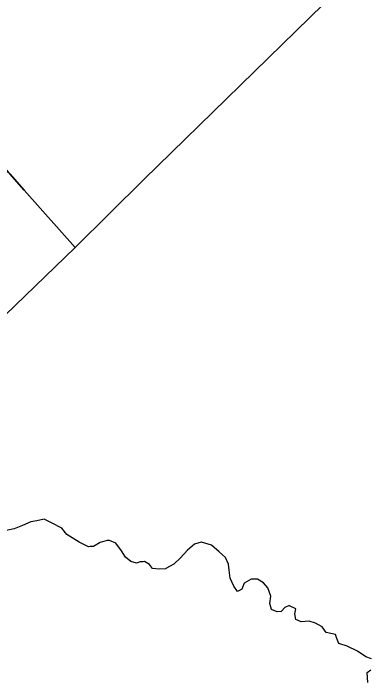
# Model space of a CAD drawing. Header units: metres. Extents: x 3 to 1005126, y 39 to 4383651.
# Drawn here: x 489935 to 490385, y 4357171 to 4358018 of the extents above; entities that cross this region are included whole.
import ezdxf

# ---------------------------------------------------------------- set-up
doc = ezdxf.new("R2010")
doc.units = ezdxf.units.M
doc.header["$MEASUREMENT"] = 0
doc.layers.add('TM_Llucmajor', color=7, linetype='Continuous')

msp = doc.modelspace()

# ---------------------------------------------------------------- linework, layer by layer
at = {"layer": 'TM_Llucmajor', "linetype": 'Continuous', "flags": 128}
for points in [[(490451.25, 4358149.71), (490100.95, 4357807.8), (490013.65, 4357721.66), (489949.23, 4357794.32), (489930.83, 4357815.08), (489930.2, 4357815.79), (489929.73, 4357816.33), (489924.67, 4357822.03), (489771.19, 4357995.14), (489770.61, 4357995.8), (489697.77, 4358077.93)], [(489924.93, 4357635.99), (490013.65, 4357721.66), (490100.95, 4357807.8), (490451.25, 4358149.71)], [(489697.77, 4358077.93), (489770.61, 4357995.8), (489771.19, 4357995.14), (489924.67, 4357822.03), (489929.73, 4357816.33), (489930.2, 4357815.79), (489930.83, 4357815.08), (489949.23, 4357794.32), (490013.65, 4357721.66), (489924.93, 4357635.99), (489859.52, 4357711.82), (489849.18, 4357723.81), (489827.11, 4357749.4), (489827.07, 4357749.44), (489741.28, 4357848.89), (489741.19, 4357849), (489738.67, 4357851.92), (489730.68, 4357861.25), (489607.33, 4358005.41), (489594.49, 4358020.4)], [(490389.61, 4357200.78), (490382.17, 4357203.12), (490371.78, 4357210.15), (490358.51, 4357216.5), (490348, 4357220.24), (490345.65, 4357226.23), (490343.99, 4357231.32), (490332.19, 4357233.98), (490326.77, 4357241.08), (490318.35, 4357245.61), (490310.32, 4357248.55), (490305.55, 4357247.98), (490300.39, 4357247.71), (490293.45, 4357250.53), (490292.5, 4357257.61), (490293.72, 4357263.98), (490285.36, 4357267.89), (490285.11, 4357268.01), (490279.53, 4357265.46), (490275.22, 4357261), (490274.83, 4357260.6), (490269.77, 4357260.13), (490262.73, 4357263.16), (490260.49, 4357270.54), (490261.93, 4357280.2), (490258.12, 4357290.68), (490252.39, 4357296.99), (490245.07, 4357301.41), (490237.95, 4357301.45), (490237.03, 4357301.46), (490228.16, 4357296.53), (490225.14, 4357288.77), (490221.26, 4357286.88), (490219.66, 4357286.11), (490215.13, 4357292.71), (490210.12, 4357303), (490208.83, 4357313.03), (490208.33, 4357320.75), (490204.5, 4357328.84), (490196.5, 4357336.15), (490186.62, 4357344.68), (490173.95, 4357348.41), (490173.53, 4357348.53), (490165.07, 4357345.69), (490156.39, 4357338.37), (490147.5, 4357328.66), (490138.71, 4357320.54), (490128.6, 4357314.96), (490128.35, 4357314.82), (490120.2, 4357314.17), (490111.87, 4357315.21), (490107.82, 4357320.21), (490101.78, 4357323.83), (490099.91, 4357323.67), (490098.13, 4357323.52), (490096.32, 4357323.36), (490092.8, 4357322.4), (490091.35, 4357322), (490084.51, 4357324.03), (490077.48, 4357329.45), (490072.57, 4357337.64), (490065.28, 4357347.25), (490057.34, 4357350.68), (490055.92, 4357350.69), (490054.36, 4357350.7), (490045.41, 4357348.06), (490037.05, 4357343.12), (490032.73, 4357342.74), (490030.69, 4357342.56), (490019, 4357348.3), (490006.36, 4357356), (490002.97, 4357358.06), (489996.76, 4357366.06), (489983.78, 4357372.81), (489975.14, 4357377.25), (489974.57, 4357377.54), (489965.13, 4357375.6), (489957.67, 4357374.15), (489947.12, 4357369.53), (489936.37, 4357365.1), (489924.44, 4357362.68)], [(490384.97, 4357170.52), (490383.85, 4357183.38), (490388.73, 4357186.54)]]:
    msp.add_lwpolyline(points, dxfattribs=at)

doc.saveas('drawing.dxf')
